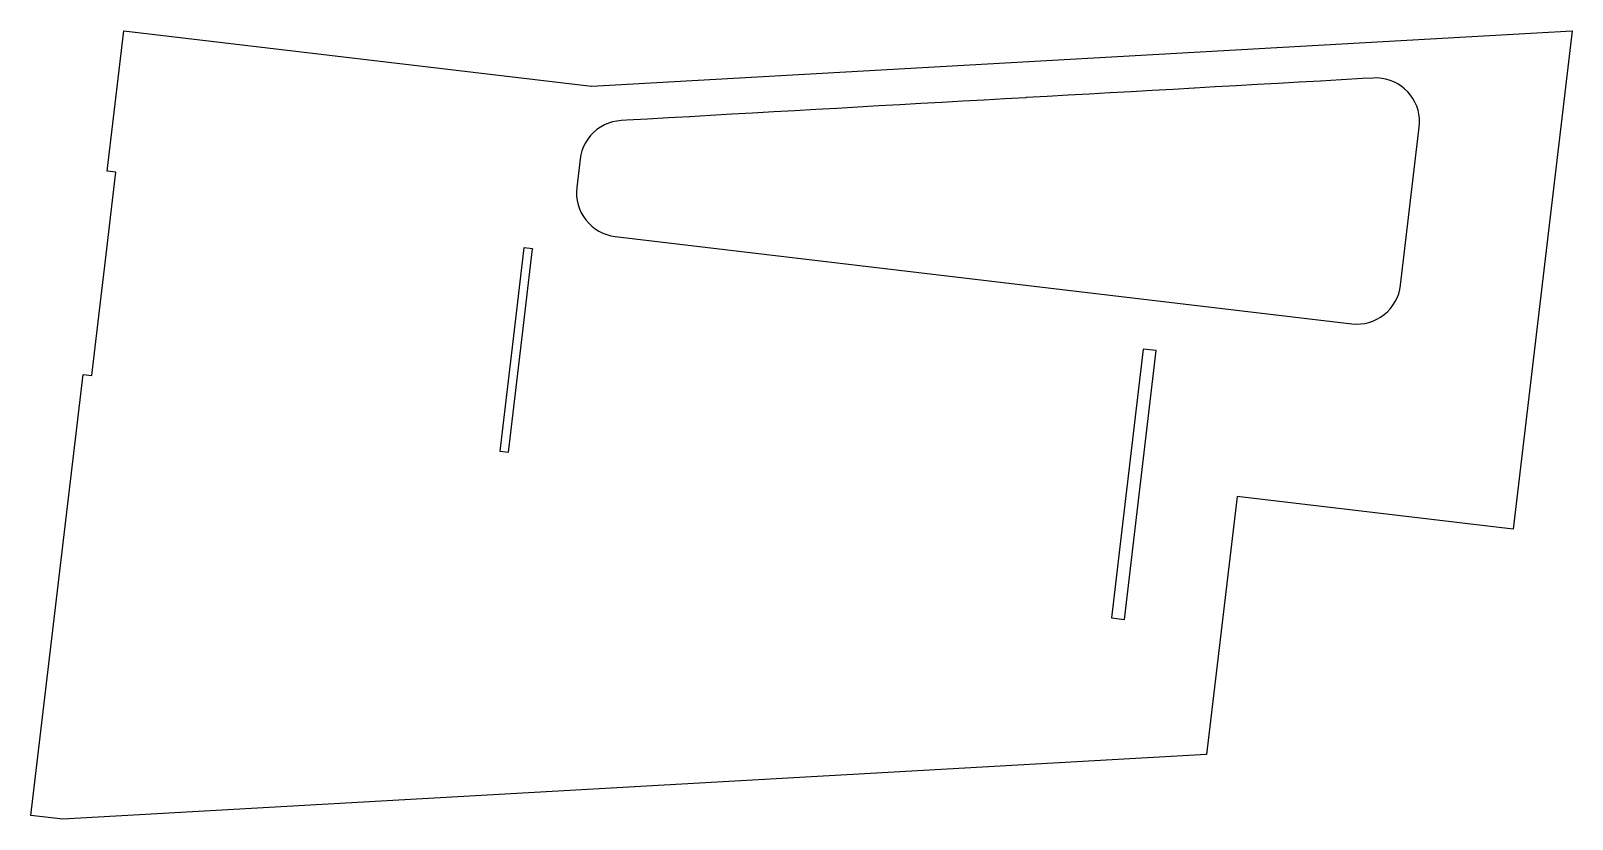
# Model space of a CAD drawing. Header units: millimetres. Extents: x 0 to 1053, y 0 to 539.
import ezdxf

# ---------------------------------------------------------------- set-up
doc = ezdxf.new("R2010")
doc.units = ezdxf.units.MM

msp = doc.modelspace()

# ---------------------------------------------------------------- linework, layer by layer
for points in [[(63.58, 538.83), (383.25, 500.93), (383.25, 500.93), (383.26, 500.93), (383.26, 500.94), (383.26, 500.94), (383.27, 500.95), (383.27, 500.95), (383.27, 500.96), (383.28, 500.97), (383.29, 500.98), (383.3, 500.99), (383.3, 500.99), (383.3, 500.99), (383.3, 500.99), (383.31, 500.99), (383.31, 501), (383.31, 501), (383.33, 501), (383.34, 501), (383.34, 501), (383.34, 501), (383.35, 501), (383.35, 501), (383.35, 501), (383.35, 501), (383.35, 501), (383.35, 501), (383.35, 501), (383.35, 501), (383.35, 501), (383.34, 500.92), (1053.47, 538.83), (1013.07, 198.17), (824.4, 220.54), (803.49, 44.18), (21.85, 0), (0, 2.59), (35.73, 303.97), (41.69, 303.27), (47.89, 355.51), (50.57, 378.13), (58.17, 442.23), (52.21, 442.94), (56.52, 479.25)], [(376.71, 456.9), (375.92, 454.02), (375.42, 451.07), (373.11, 431.64), (372.91, 428.71), (373, 425.76), (373.37, 422.84), (374.03, 419.97), (374.97, 417.18), (376.17, 414.5), (377.63, 411.94), (379.34, 409.54), (381.27, 407.32), (383.42, 405.3), (385.75, 403.5), (388.24, 401.94), (390.88, 400.63), (393.63, 399.58), (396.47, 398.81), (399.29, 398.33), (399.29, 398.34), (399.37, 398.32), (902.85, 338.62), (902.93, 338.63), (902.93, 338.62), (905.78, 338.42), (908.73, 338.51), (911.65, 338.88), (914.52, 339.54), (917.31, 340.48), (919.99, 341.68), (922.55, 343.15), (924.95, 344.85), (927.17, 346.79), (929.19, 348.93), (930.99, 351.26), (932.55, 353.75), (933.86, 356.39), (934.91, 359.14), (935.68, 361.98), (936.17, 364.88), (949, 473.09), (949.2, 475.99), (949.12, 478.89), (948.76, 481.78), (948.12, 484.61), (947.21, 487.38), (946.04, 490.04), (944.61, 492.57), (942.95, 494.96), (941.06, 497.17), (938.97, 499.19), (936.69, 501), (934.25, 502.57), (931.67, 503.91), (928.97, 504.99), (926.17, 505.8), (923.32, 506.33), (920.42, 506.59), (917.51, 506.57), (910.1, 506.15), (895.73, 505.34), (895.73, 505.34), (895.65, 505.33), (895.65, 505.33), (881.35, 504.52), (866.99, 503.71), (866.98, 503.71), (866.9, 503.71), (866.9, 503.71), (852.61, 502.9), (852.61, 502.9), (852.53, 502.89), (852.53, 502.89), (838.24, 502.08), (823.87, 501.27), (823.87, 501.27), (823.79, 501.27), (823.79, 501.27), (809.5, 500.46), (795.23, 499.65), (795.13, 499.65), (795.13, 499.65), (795.13, 499.65), (795.13, 499.65), (780.76, 498.83), (766.48, 498.02), (766.38, 498.02), (766.38, 498.02), (766.3, 498.01), (752.01, 497.12), (737.74, 496.4), (737.56, 496.39), (723.38, 495.59), (723.28, 495.58), (723.28, 495.58), (708.91, 494.77), (694.54, 493.95), (680.26, 493.15), (680.17, 493.14), (680.17, 493.14), (680.17, 493.14), (665.79, 492.33), (651.5, 491.52), (651.5, 491.52), (651.42, 491.52), (651.42, 491.52), (651.42, 491.52), (651.42, 491.52), (637.05, 490.7), (622.78, 489.89), (622.68, 489.89), (622.68, 489.89), (622.68, 489.89), (608.41, 489.08), (608.31, 489.08), (608.31, 489.08), (608.31, 489.08), (593.94, 488.26), (579.67, 487.46), (579.57, 487.45), (579.57, 487.45), (579.57, 487.45), (579.57, 487.45), (565.2, 486.64), (550.93, 485.83), (550.83, 485.82), (550.83, 485.82), (536.46, 485.01), (522.19, 484.2), (522.09, 484.2), (522.09, 484.2), (522.09, 484.2), (507.82, 483.39), (507.72, 483.39), (507.72, 483.39), (507.72, 483.39), (493.35, 482.57), (479.07, 481.76), (478.98, 481.76), (478.98, 481.76), (478.97, 481.76), (464.6, 480.95), (450.33, 480.14), (450.23, 480.13), (450.23, 480.13), (450.23, 480.13), (450.23, 480.13), (435.86, 479.32), (421.56, 478.51), (421.49, 478.51), (421.49, 478.51), (421.49, 478.51), (407.12, 477.69), (403.51, 477.49), (400.54, 477.17), (397.61, 476.56), (394.76, 475.66), (392.01, 474.48), (389.4, 473.03), (386.94, 471.33), (384.66, 469.39), (382.58, 467.24), (380.73, 464.89), (379.13, 462.36), (377.78, 459.69)], [(326.7, 303.5), (320.53, 251.46), (326.41, 250.77), (326.41, 250.78), (326.49, 250.76), (335.39, 325.82), (342.97, 389.72), (342.91, 389.67), (342.91, 389.67), (342.91, 389.67), (342.97, 389.72), (342.97, 389.72), (342.89, 389.7), (342.89, 389.7), (342.89, 389.7), (342.89, 389.71), (342.89, 389.71), (342.88, 389.73), (337.09, 390.42), (337.09, 390.42), (337.09, 390.42), (337.09, 390.41), (337.09, 390.41), (337.01, 390.43), (329.43, 326.53)], [(747.51, 213.29), (738.54, 137.63), (747.47, 136.57), (769.25, 320.23), (760.31, 321.29)]]:
    msp.add_lwpolyline(points, close=True)

doc.saveas('drawing.dxf')
